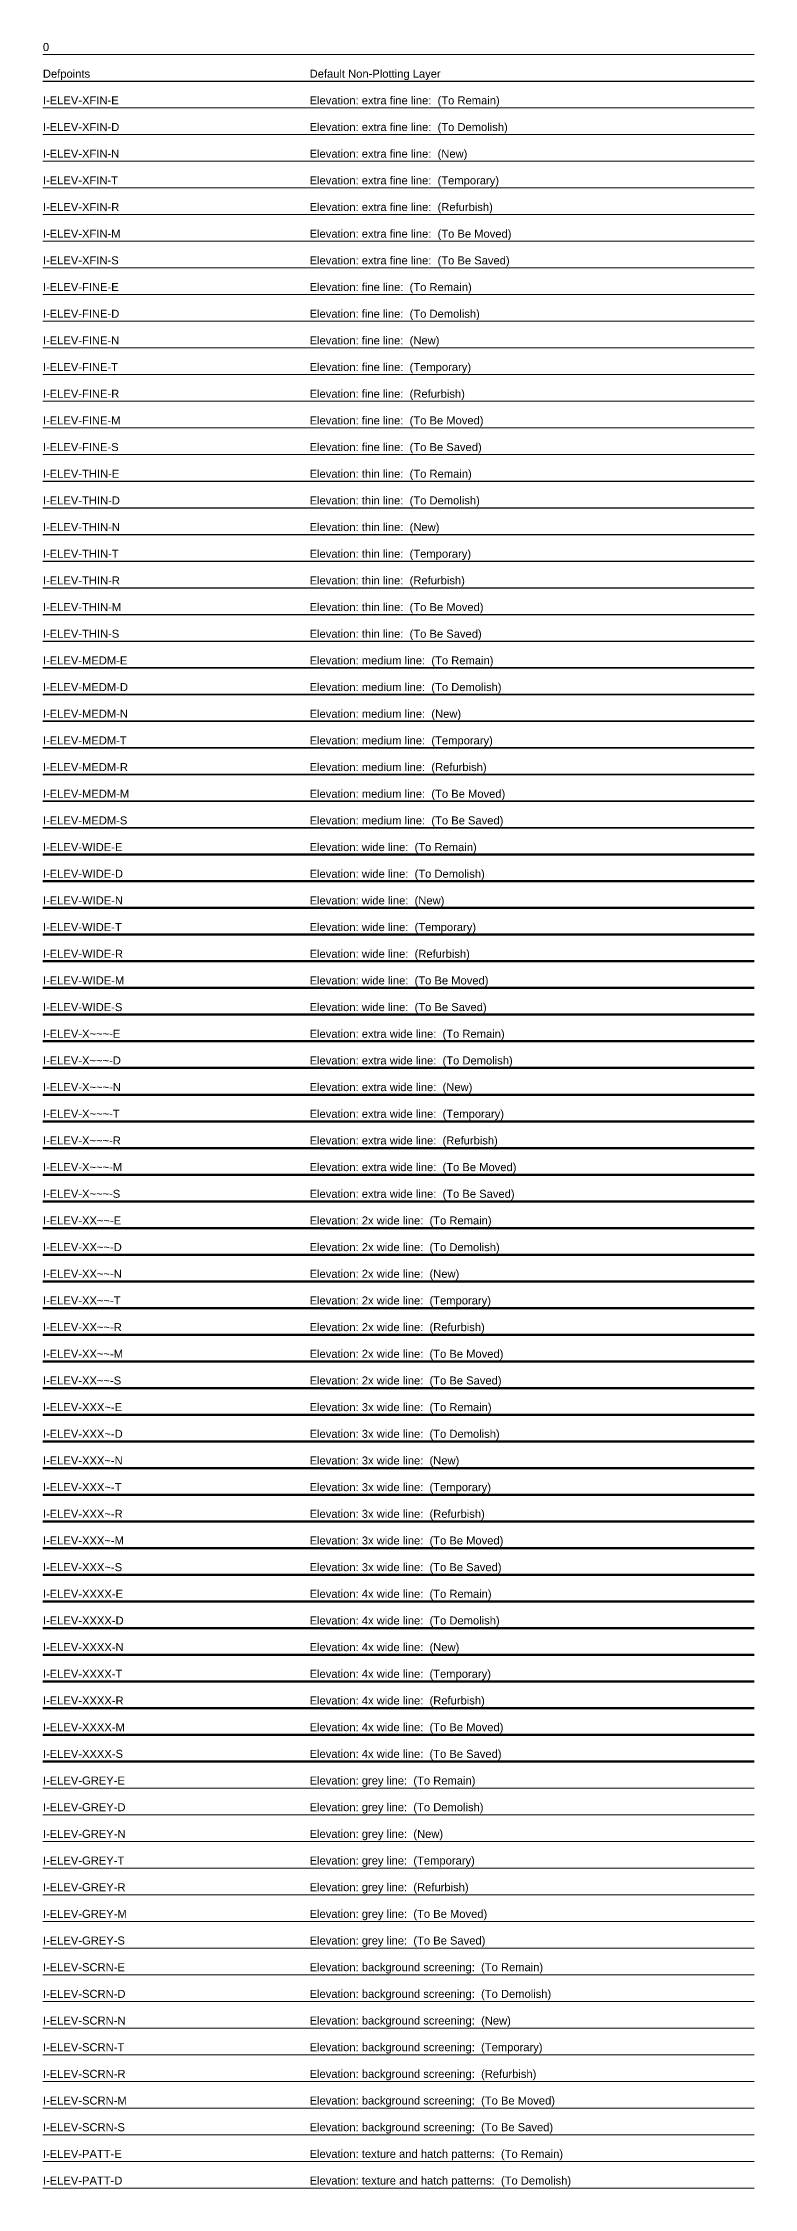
# Model space of a CAD drawing. Header units: millimetres. Extents: x 0 to 200, y -4838 to 3.
# Drawn here: x 0 to 200, y -600 to 3 of the extents above; entities that cross this region are included whole.
import ezdxf

# ---------------------------------------------------------------- set-up
doc = ezdxf.new("R2010")
doc.units = ezdxf.units.MM
doc.layers.get('Defpoints').update_dxf_attribs({"color": 140})
for name, color, linetype, lineweight in [('I-ELEV-FINE-D', 11, 'Continuous', 18), ('I-ELEV-FINE-E', 201, 'Continuous', 18), ('I-ELEV-FINE-M', 51, 'Continuous', 18), ('I-ELEV-FINE-N', 171, 'Continuous', 18), ('I-ELEV-FINE-R', 131, 'Continuous', 18), ('I-ELEV-FINE-S', 101, 'Continuous', 18), ('I-ELEV-FINE-T', 31, 'Continuous', 18), ('I-ELEV-GREY-D', 8, 'Continuous', 13), ('I-ELEV-GREY-E', 8, 'Continuous', 13), ('I-ELEV-GREY-M', 8, 'Continuous', 13), ('I-ELEV-GREY-N', 8, 'Continuous', 13), ('I-ELEV-GREY-R', 8, 'Continuous', 13), ('I-ELEV-GREY-S', 8, 'Continuous', 13), ('I-ELEV-GREY-T', 8, 'Continuous', 13), ('I-ELEV-MEDM-D', 13, 'Continuous', 35), ('I-ELEV-MEDM-E', 203, 'Continuous', 35), ('I-ELEV-MEDM-M', 53, 'Continuous', 35), ('I-ELEV-MEDM-N', 173, 'Continuous', 35), ('I-ELEV-MEDM-R', 133, 'Continuous', 35), ('I-ELEV-MEDM-S', 103, 'Continuous', 35), ('I-ELEV-MEDM-T', 33, 'Continuous', 35), ('I-ELEV-PATT-D', 19, 'Continuous', 13), ('I-ELEV-PATT-E', 209, 'Continuous', 13), ('I-ELEV-SCRN-D', 9, 'Continuous', 13), ('I-ELEV-SCRN-E', 9, 'Continuous', 13), ('I-ELEV-SCRN-M', 9, 'Continuous', 13), ('I-ELEV-SCRN-N', 9, 'Continuous', 13), ('I-ELEV-SCRN-R', 9, 'Continuous', 13), ('I-ELEV-SCRN-S', 9, 'Continuous', 13), ('I-ELEV-SCRN-T', 9, 'Continuous', 13), ('I-ELEV-THIN-D', 12, 'Continuous', 25), ('I-ELEV-THIN-E', 202, 'Continuous', 25), ('I-ELEV-THIN-M', 52, 'Continuous', 25), ('I-ELEV-THIN-N', 172, 'Continuous', 25), ('I-ELEV-THIN-R', 132, 'Continuous', 25), ('I-ELEV-THIN-S', 102, 'Continuous', 25), ('I-ELEV-THIN-T', 32, 'Continuous', 25), ('I-ELEV-WIDE-D', 14, 'Continuous', 50), ('I-ELEV-WIDE-E', 204, 'Continuous', 50), ('I-ELEV-WIDE-M', 54, 'Continuous', 50), ('I-ELEV-WIDE-N', 174, 'Continuous', 50), ('I-ELEV-WIDE-R', 134, 'Continuous', 50), ('I-ELEV-WIDE-S', 104, 'Continuous', 50), ('I-ELEV-WIDE-T', 34, 'Continuous', 50), ('I-ELEV-XFIN-D', 10, 'Continuous', 13), ('I-ELEV-XFIN-E', 200, 'Continuous', 13), ('I-ELEV-XFIN-M', 50, 'Continuous', 13), ('I-ELEV-XFIN-N', 170, 'Continuous', 13), ('I-ELEV-XFIN-R', 130, 'Continuous', 13), ('I-ELEV-XFIN-S', 100, 'Continuous', 13), ('I-ELEV-XFIN-T', 30, 'Continuous', 13), ('I-ELEV-XXXX-D', 18, 'Continuous', 200), ('I-ELEV-XXXX-E', 208, 'Continuous', 200), ('I-ELEV-XXXX-M', 58, 'Continuous', 200), ('I-ELEV-XXXX-N', 178, 'Continuous', 200), ('I-ELEV-XXXX-R', 138, 'Continuous', 200), ('I-ELEV-XXXX-S', 108, 'Continuous', 200), ('I-ELEV-XXXX-T', 38, 'Continuous', 200), ('I-ELEV-XXX~-D', 17, 'Continuous', 140), ('I-ELEV-XXX~-E', 207, 'Continuous', 140), ('I-ELEV-XXX~-M', 57, 'Continuous', 140), ('I-ELEV-XXX~-N', 177, 'Continuous', 140), ('I-ELEV-XXX~-R', 137, 'Continuous', 140), ('I-ELEV-XXX~-S', 107, 'Continuous', 140), ('I-ELEV-XXX~-T', 37, 'Continuous', 140), ('I-ELEV-XX~~-D', 16, 'Continuous', 100), ('I-ELEV-XX~~-E', 206, 'Continuous', 100), ('I-ELEV-XX~~-M', 56, 'Continuous', 100), ('I-ELEV-XX~~-N', 176, 'Continuous', 100), ('I-ELEV-XX~~-R', 136, 'Continuous', 100), ('I-ELEV-XX~~-S', 106, 'Continuous', 100), ('I-ELEV-XX~~-T', 36, 'Continuous', 100), ('I-ELEV-X~~~-D', 15, 'Continuous', 70), ('I-ELEV-X~~~-E', 205, 'Continuous', 70), ('I-ELEV-X~~~-M', 55, 'Continuous', 70), ('I-ELEV-X~~~-N', 175, 'Continuous', 70), ('I-ELEV-X~~~-R', 135, 'Continuous', 70), ('I-ELEV-X~~~-S', 105, 'Continuous', 70), ('I-ELEV-X~~~-T', 35, 'Continuous', 70)]:
    doc.layers.add(name, color=color, linetype=linetype, lineweight=lineweight)
doc.layers.add('I-PLAN-NPLT-S', color=140, linetype='Continuous', lineweight=18, plot=False)
doc.styles.get("Standard").update_dxf_attribs({"font": 'arial.ttf'})

# ---------------------------------------------------------------- blocks, each defined once
blk = doc.blocks.new('AecLayers_SingleLetter_Augmented_UpperPhasing_I_2D')
blk.add_line((0, 0), (200, 0))
at = {"layer": 'Defpoints'}
blk.add_line((0, -7.5), (200, -7.5), dxfattribs=at)
at = {"layer": 'I-ELEV-FINE-D'}
blk.add_line((0, -75), (200, -75), dxfattribs=at)
at = {"layer": 'I-ELEV-FINE-E'}
blk.add_line((0, -67.5), (200, -67.5), dxfattribs=at)
at = {"layer": 'I-ELEV-FINE-M'}
blk.add_line((0, -105), (200, -105), dxfattribs=at)
at = {"layer": 'I-ELEV-FINE-N'}
blk.add_line((0, -82.5), (200, -82.5), dxfattribs=at)
at = {"layer": 'I-ELEV-FINE-R'}
blk.add_line((0, -97.5), (200, -97.5), dxfattribs=at)
at = {"layer": 'I-ELEV-FINE-S'}
blk.add_line((0, -112.5), (200, -112.5), dxfattribs=at)
at = {"layer": 'I-ELEV-FINE-T'}
blk.add_line((0, -90), (200, -90), dxfattribs=at)
at = {"layer": 'I-ELEV-GREY-D'}
blk.add_line((0, -495), (200, -495), dxfattribs=at)
at = {"layer": 'I-ELEV-GREY-E'}
blk.add_line((0, -487.5), (200, -487.5), dxfattribs=at)
at = {"layer": 'I-ELEV-GREY-M'}
blk.add_line((0, -525), (200, -525), dxfattribs=at)
at = {"layer": 'I-ELEV-GREY-N'}
blk.add_line((0, -502.5), (200, -502.5), dxfattribs=at)
at = {"layer": 'I-ELEV-GREY-R'}
blk.add_line((0, -517.5), (200, -517.5), dxfattribs=at)
at = {"layer": 'I-ELEV-GREY-S'}
blk.add_line((0, -532.5), (200, -532.5), dxfattribs=at)
at = {"layer": 'I-ELEV-GREY-T'}
blk.add_line((0, -510), (200, -510), dxfattribs=at)
at = {"layer": 'I-ELEV-MEDM-D'}
blk.add_line((0, -180), (200, -180), dxfattribs=at)
at = {"layer": 'I-ELEV-MEDM-E'}
blk.add_line((0, -172.5), (200, -172.5), dxfattribs=at)
at = {"layer": 'I-ELEV-MEDM-M'}
blk.add_line((0, -210), (200, -210), dxfattribs=at)
at = {"layer": 'I-ELEV-MEDM-N'}
blk.add_line((0, -187.5), (200, -187.5), dxfattribs=at)
at = {"layer": 'I-ELEV-MEDM-R'}
blk.add_line((0, -202.5), (200, -202.5), dxfattribs=at)
at = {"layer": 'I-ELEV-MEDM-S'}
blk.add_line((0, -217.5), (200, -217.5), dxfattribs=at)
at = {"layer": 'I-ELEV-MEDM-T'}
blk.add_line((0, -195), (200, -195), dxfattribs=at)
at = {"layer": 'I-ELEV-PATT-D'}
blk.add_line((0, -600), (200, -600), dxfattribs=at)
at = {"layer": 'I-ELEV-PATT-E'}
blk.add_line((0, -592.5), (200, -592.5), dxfattribs=at)
at = {"layer": 'I-ELEV-SCRN-D'}
blk.add_line((0, -547.5), (200, -547.5), dxfattribs=at)
at = {"layer": 'I-ELEV-SCRN-E'}
blk.add_line((0, -540), (200, -540), dxfattribs=at)
at = {"layer": 'I-ELEV-SCRN-M'}
blk.add_line((0, -577.5), (200, -577.5), dxfattribs=at)
at = {"layer": 'I-ELEV-SCRN-N'}
blk.add_line((0, -555), (200, -555), dxfattribs=at)
at = {"layer": 'I-ELEV-SCRN-R'}
blk.add_line((0, -570), (200, -570), dxfattribs=at)
at = {"layer": 'I-ELEV-SCRN-S'}
blk.add_line((0, -585), (200, -585), dxfattribs=at)
at = {"layer": 'I-ELEV-SCRN-T'}
blk.add_line((0, -562.5), (200, -562.5), dxfattribs=at)
at = {"layer": 'I-ELEV-THIN-D'}
blk.add_line((0, -127.5), (200, -127.5), dxfattribs=at)
at = {"layer": 'I-ELEV-THIN-E'}
blk.add_line((0, -120), (200, -120), dxfattribs=at)
at = {"layer": 'I-ELEV-THIN-M'}
blk.add_line((0, -157.5), (200, -157.5), dxfattribs=at)
at = {"layer": 'I-ELEV-THIN-N'}
blk.add_line((0, -135), (200, -135), dxfattribs=at)
at = {"layer": 'I-ELEV-THIN-R'}
blk.add_line((0, -150), (200, -150), dxfattribs=at)
at = {"layer": 'I-ELEV-THIN-S'}
blk.add_line((0, -165), (200, -165), dxfattribs=at)
at = {"layer": 'I-ELEV-THIN-T'}
blk.add_line((0, -142.5), (200, -142.5), dxfattribs=at)
at = {"layer": 'I-ELEV-WIDE-D'}
blk.add_line((0, -232.5), (200, -232.5), dxfattribs=at)
at = {"layer": 'I-ELEV-WIDE-E'}
blk.add_line((0, -225), (200, -225), dxfattribs=at)
at = {"layer": 'I-ELEV-WIDE-M'}
blk.add_line((0, -262.5), (200, -262.5), dxfattribs=at)
at = {"layer": 'I-ELEV-WIDE-N'}
blk.add_line((0, -240), (200, -240), dxfattribs=at)
at = {"layer": 'I-ELEV-WIDE-R'}
blk.add_line((0, -255), (200, -255), dxfattribs=at)
at = {"layer": 'I-ELEV-WIDE-S'}
blk.add_line((0, -270), (200, -270), dxfattribs=at)
at = {"layer": 'I-ELEV-WIDE-T'}
blk.add_line((0, -247.5), (200, -247.5), dxfattribs=at)
at = {"layer": 'I-ELEV-XFIN-D'}
blk.add_line((0, -22.5), (200, -22.5), dxfattribs=at)
at = {"layer": 'I-ELEV-XFIN-E'}
blk.add_line((0, -15), (200, -15), dxfattribs=at)
at = {"layer": 'I-ELEV-XFIN-M'}
blk.add_line((0, -52.5), (200, -52.5), dxfattribs=at)
at = {"layer": 'I-ELEV-XFIN-N'}
blk.add_line((0, -30), (200, -30), dxfattribs=at)
at = {"layer": 'I-ELEV-XFIN-R'}
blk.add_line((0, -45), (200, -45), dxfattribs=at)
at = {"layer": 'I-ELEV-XFIN-S'}
blk.add_line((0, -60), (200, -60), dxfattribs=at)
at = {"layer": 'I-ELEV-XFIN-T'}
blk.add_line((0, -37.5), (200, -37.5), dxfattribs=at)
at = {"layer": 'I-ELEV-XXXX-D'}
blk.add_line((0, -442.5), (200, -442.5), dxfattribs=at)
at = {"layer": 'I-ELEV-XXXX-E'}
blk.add_line((0, -435), (200, -435), dxfattribs=at)
at = {"layer": 'I-ELEV-XXXX-M'}
blk.add_line((0, -472.5), (200, -472.5), dxfattribs=at)
at = {"layer": 'I-ELEV-XXXX-N'}
blk.add_line((0, -450), (200, -450), dxfattribs=at)
at = {"layer": 'I-ELEV-XXXX-R'}
blk.add_line((0, -465), (200, -465), dxfattribs=at)
at = {"layer": 'I-ELEV-XXXX-S'}
blk.add_line((0, -480), (200, -480), dxfattribs=at)
at = {"layer": 'I-ELEV-XXXX-T'}
blk.add_line((0, -457.5), (200, -457.5), dxfattribs=at)
at = {"layer": 'I-ELEV-XXX~-D'}
blk.add_line((0, -390), (200, -390), dxfattribs=at)
at = {"layer": 'I-ELEV-XXX~-E'}
blk.add_line((0, -382.5), (200, -382.5), dxfattribs=at)
at = {"layer": 'I-ELEV-XXX~-M'}
blk.add_line((0, -420), (200, -420), dxfattribs=at)
at = {"layer": 'I-ELEV-XXX~-N'}
blk.add_line((0, -397.5), (200, -397.5), dxfattribs=at)
at = {"layer": 'I-ELEV-XXX~-R'}
blk.add_line((0, -412.5), (200, -412.5), dxfattribs=at)
at = {"layer": 'I-ELEV-XXX~-S'}
blk.add_line((0, -427.5), (200, -427.5), dxfattribs=at)
at = {"layer": 'I-ELEV-XXX~-T'}
blk.add_line((0, -405), (200, -405), dxfattribs=at)
at = {"layer": 'I-ELEV-XX~~-D'}
blk.add_line((0, -337.5), (200, -337.5), dxfattribs=at)
at = {"layer": 'I-ELEV-XX~~-E'}
blk.add_line((0, -330), (200, -330), dxfattribs=at)
at = {"layer": 'I-ELEV-XX~~-M'}
blk.add_line((0, -367.5), (200, -367.5), dxfattribs=at)
at = {"layer": 'I-ELEV-XX~~-N'}
blk.add_line((0, -345), (200, -345), dxfattribs=at)
at = {"layer": 'I-ELEV-XX~~-R'}
blk.add_line((0, -360), (200, -360), dxfattribs=at)
at = {"layer": 'I-ELEV-XX~~-S'}
blk.add_line((0, -375), (200, -375), dxfattribs=at)
at = {"layer": 'I-ELEV-XX~~-T'}
blk.add_line((0, -352.5), (200, -352.5), dxfattribs=at)
at = {"layer": 'I-ELEV-X~~~-D'}
blk.add_line((0, -285), (200, -285), dxfattribs=at)
at = {"layer": 'I-ELEV-X~~~-E'}
blk.add_line((0, -277.5), (200, -277.5), dxfattribs=at)
at = {"layer": 'I-ELEV-X~~~-M'}
blk.add_line((0, -315), (200, -315), dxfattribs=at)
at = {"layer": 'I-ELEV-X~~~-N'}
blk.add_line((0, -292.5), (200, -292.5), dxfattribs=at)
at = {"layer": 'I-ELEV-X~~~-R'}
blk.add_line((0, -307.5), (200, -307.5), dxfattribs=at)
at = {"layer": 'I-ELEV-X~~~-S'}
blk.add_line((0, -322.5), (200, -322.5), dxfattribs=at)
at = {"layer": 'I-ELEV-X~~~-T'}
blk.add_line((0, -300), (200, -300), dxfattribs=at)
blk.add_text('0', height=2.25).set_placement((0, 1))
at = {"layer": 'Defpoints'}
for s, p in [('Defpoints', (0, -6.5)), ('Default Non-Plotting Layer', (75, -6.5))]:
    blk.add_text(s, height=2.25, dxfattribs=at).set_placement(p)
at = {"layer": 'I-ELEV-FINE-D'}
for s, p in [('I-ELEV-FINE-D', (0, -74)), ('Elevation: fine line:  (To Demolish)', (75, -74))]:
    blk.add_text(s, height=2.25, dxfattribs=at).set_placement(p)
at = {"layer": 'I-ELEV-FINE-E'}
for s, p in [('I-ELEV-FINE-E', (0, -66.5)), ('Elevation: fine line:  (To Remain)', (75, -66.5))]:
    blk.add_text(s, height=2.25, dxfattribs=at).set_placement(p)
at = {"layer": 'I-ELEV-FINE-M'}
for s, p in [('I-ELEV-FINE-M', (0, -104)), ('Elevation: fine line:  (To Be Moved)', (75, -104))]:
    blk.add_text(s, height=2.25, dxfattribs=at).set_placement(p)
at = {"layer": 'I-ELEV-FINE-N'}
for s, p in [('I-ELEV-FINE-N', (0, -81.5)), ('Elevation: fine line:  (New)', (75, -81.5))]:
    blk.add_text(s, height=2.25, dxfattribs=at).set_placement(p)
at = {"layer": 'I-ELEV-FINE-R'}
for s, p in [('I-ELEV-FINE-R', (0, -96.5)), ('Elevation: fine line:  (Refurbish)', (75, -96.5))]:
    blk.add_text(s, height=2.25, dxfattribs=at).set_placement(p)
at = {"layer": 'I-ELEV-FINE-S'}
for s, p in [('I-ELEV-FINE-S', (0, -111.5)), ('Elevation: fine line:  (To Be Saved)', (75, -111.5))]:
    blk.add_text(s, height=2.25, dxfattribs=at).set_placement(p)
at = {"layer": 'I-ELEV-FINE-T'}
for s, p in [('I-ELEV-FINE-T', (0, -89)), ('Elevation: fine line:  (Temporary)', (75, -89))]:
    blk.add_text(s, height=2.25, dxfattribs=at).set_placement(p)
at = {"layer": 'I-ELEV-GREY-D'}
for s, p in [('I-ELEV-GREY-D', (0, -494)), ('Elevation: grey line:  (To Demolish)', (75, -494))]:
    blk.add_text(s, height=2.25, dxfattribs=at).set_placement(p)
at = {"layer": 'I-ELEV-GREY-E'}
for s, p in [('I-ELEV-GREY-E', (0, -486.5)), ('Elevation: grey line:  (To Remain)', (75, -486.5))]:
    blk.add_text(s, height=2.25, dxfattribs=at).set_placement(p)
at = {"layer": 'I-ELEV-GREY-M'}
for s, p in [('I-ELEV-GREY-M', (0, -524)), ('Elevation: grey line:  (To Be Moved)', (75, -524))]:
    blk.add_text(s, height=2.25, dxfattribs=at).set_placement(p)
at = {"layer": 'I-ELEV-GREY-N'}
for s, p in [('I-ELEV-GREY-N', (0, -501.5)), ('Elevation: grey line:  (New)', (75, -501.5))]:
    blk.add_text(s, height=2.25, dxfattribs=at).set_placement(p)
at = {"layer": 'I-ELEV-GREY-R'}
for s, p in [('I-ELEV-GREY-R', (0, -516.5)), ('Elevation: grey line:  (Refurbish)', (75, -516.5))]:
    blk.add_text(s, height=2.25, dxfattribs=at).set_placement(p)
at = {"layer": 'I-ELEV-GREY-S'}
for s, p in [('I-ELEV-GREY-S', (0, -531.5)), ('Elevation: grey line:  (To Be Saved)', (75, -531.5))]:
    blk.add_text(s, height=2.25, dxfattribs=at).set_placement(p)
at = {"layer": 'I-ELEV-GREY-T'}
for s, p in [('I-ELEV-GREY-T', (0, -509)), ('Elevation: grey line:  (Temporary)', (75, -509))]:
    blk.add_text(s, height=2.25, dxfattribs=at).set_placement(p)
at = {"layer": 'I-ELEV-MEDM-D'}
for s, p in [('I-ELEV-MEDM-D', (0, -179)), ('Elevation: medium line:  (To Demolish)', (75, -179))]:
    blk.add_text(s, height=2.25, dxfattribs=at).set_placement(p)
at = {"layer": 'I-ELEV-MEDM-E'}
for s, p in [('I-ELEV-MEDM-E', (0, -171.5)), ('Elevation: medium line:  (To Remain)', (75, -171.5))]:
    blk.add_text(s, height=2.25, dxfattribs=at).set_placement(p)
at = {"layer": 'I-ELEV-MEDM-M'}
for s, p in [('I-ELEV-MEDM-M', (0, -209)), ('Elevation: medium line:  (To Be Moved)', (75, -209))]:
    blk.add_text(s, height=2.25, dxfattribs=at).set_placement(p)
at = {"layer": 'I-ELEV-MEDM-N'}
for s, p in [('I-ELEV-MEDM-N', (0, -186.5)), ('Elevation: medium line:  (New)', (75, -186.5))]:
    blk.add_text(s, height=2.25, dxfattribs=at).set_placement(p)
at = {"layer": 'I-ELEV-MEDM-R'}
for s, p in [('I-ELEV-MEDM-R', (0, -201.5)), ('Elevation: medium line:  (Refurbish)', (75, -201.5))]:
    blk.add_text(s, height=2.25, dxfattribs=at).set_placement(p)
at = {"layer": 'I-ELEV-MEDM-S'}
for s, p in [('I-ELEV-MEDM-S', (0, -216.5)), ('Elevation: medium line:  (To Be Saved)', (75, -216.5))]:
    blk.add_text(s, height=2.25, dxfattribs=at).set_placement(p)
at = {"layer": 'I-ELEV-MEDM-T'}
for s, p in [('I-ELEV-MEDM-T', (0, -194)), ('Elevation: medium line:  (Temporary)', (75, -194))]:
    blk.add_text(s, height=2.25, dxfattribs=at).set_placement(p)
at = {"layer": 'I-ELEV-PATT-D'}
for s, p in [('I-ELEV-PATT-D', (0, -599)), ('Elevation: texture and hatch patterns:  (To Demolish)', (75, -599))]:
    blk.add_text(s, height=2.25, dxfattribs=at).set_placement(p)
at = {"layer": 'I-ELEV-PATT-E'}
for s, p in [('I-ELEV-PATT-E', (0, -591.5)), ('Elevation: texture and hatch patterns:  (To Remain)', (75, -591.5))]:
    blk.add_text(s, height=2.25, dxfattribs=at).set_placement(p)
at = {"layer": 'I-ELEV-SCRN-D'}
for s, p in [('I-ELEV-SCRN-D', (0, -546.5)), ('Elevation: background screening:  (To Demolish)', (75, -546.5))]:
    blk.add_text(s, height=2.25, dxfattribs=at).set_placement(p)
at = {"layer": 'I-ELEV-SCRN-E'}
for s, p in [('I-ELEV-SCRN-E', (0, -539)), ('Elevation: background screening:  (To Remain)', (75, -539))]:
    blk.add_text(s, height=2.25, dxfattribs=at).set_placement(p)
at = {"layer": 'I-ELEV-SCRN-M'}
for s, p in [('I-ELEV-SCRN-M', (0, -576.5)), ('Elevation: background screening:  (To Be Moved)', (75, -576.5))]:
    blk.add_text(s, height=2.25, dxfattribs=at).set_placement(p)
at = {"layer": 'I-ELEV-SCRN-N'}
for s, p in [('I-ELEV-SCRN-N', (0, -554)), ('Elevation: background screening:  (New)', (75, -554))]:
    blk.add_text(s, height=2.25, dxfattribs=at).set_placement(p)
at = {"layer": 'I-ELEV-SCRN-R'}
for s, p in [('I-ELEV-SCRN-R', (0, -569)), ('Elevation: background screening:  (Refurbish)', (75, -569))]:
    blk.add_text(s, height=2.25, dxfattribs=at).set_placement(p)
at = {"layer": 'I-ELEV-SCRN-S'}
for s, p in [('I-ELEV-SCRN-S', (0, -584)), ('Elevation: background screening:  (To Be Saved)', (75, -584))]:
    blk.add_text(s, height=2.25, dxfattribs=at).set_placement(p)
at = {"layer": 'I-ELEV-SCRN-T'}
for s, p in [('I-ELEV-SCRN-T', (0, -561.5)), ('Elevation: background screening:  (Temporary)', (75, -561.5))]:
    blk.add_text(s, height=2.25, dxfattribs=at).set_placement(p)
at = {"layer": 'I-ELEV-THIN-D'}
for s, p in [('I-ELEV-THIN-D', (0, -126.5)), ('Elevation: thin line:  (To Demolish)', (75, -126.5))]:
    blk.add_text(s, height=2.25, dxfattribs=at).set_placement(p)
at = {"layer": 'I-ELEV-THIN-E'}
for s, p in [('I-ELEV-THIN-E', (0, -119)), ('Elevation: thin line:  (To Remain)', (75, -119))]:
    blk.add_text(s, height=2.25, dxfattribs=at).set_placement(p)
at = {"layer": 'I-ELEV-THIN-M'}
for s, p in [('I-ELEV-THIN-M', (0, -156.5)), ('Elevation: thin line:  (To Be Moved)', (75, -156.5))]:
    blk.add_text(s, height=2.25, dxfattribs=at).set_placement(p)
at = {"layer": 'I-ELEV-THIN-N'}
for s, p in [('I-ELEV-THIN-N', (0, -134)), ('Elevation: thin line:  (New)', (75, -134))]:
    blk.add_text(s, height=2.25, dxfattribs=at).set_placement(p)
at = {"layer": 'I-ELEV-THIN-R'}
for s, p in [('I-ELEV-THIN-R', (0, -149)), ('Elevation: thin line:  (Refurbish)', (75, -149))]:
    blk.add_text(s, height=2.25, dxfattribs=at).set_placement(p)
at = {"layer": 'I-ELEV-THIN-S'}
for s, p in [('I-ELEV-THIN-S', (0, -164)), ('Elevation: thin line:  (To Be Saved)', (75, -164))]:
    blk.add_text(s, height=2.25, dxfattribs=at).set_placement(p)
at = {"layer": 'I-ELEV-THIN-T'}
for s, p in [('I-ELEV-THIN-T', (0, -141.5)), ('Elevation: thin line:  (Temporary)', (75, -141.5))]:
    blk.add_text(s, height=2.25, dxfattribs=at).set_placement(p)
at = {"layer": 'I-ELEV-WIDE-D'}
for s, p in [('Elevation: wide line:  (To Demolish)', (75, -231.5)), ('I-ELEV-WIDE-D', (0, -231.5))]:
    blk.add_text(s, height=2.25, dxfattribs=at).set_placement(p)
at = {"layer": 'I-ELEV-WIDE-E'}
for s, p in [('I-ELEV-WIDE-E', (0, -224)), ('Elevation: wide line:  (To Remain)', (75, -224))]:
    blk.add_text(s, height=2.25, dxfattribs=at).set_placement(p)
at = {"layer": 'I-ELEV-WIDE-M'}
for s, p in [('I-ELEV-WIDE-M', (0, -261.5)), ('Elevation: wide line:  (To Be Moved)', (75, -261.5))]:
    blk.add_text(s, height=2.25, dxfattribs=at).set_placement(p)
at = {"layer": 'I-ELEV-WIDE-N'}
for s, p in [('I-ELEV-WIDE-N', (0, -239)), ('Elevation: wide line:  (New)', (75, -239))]:
    blk.add_text(s, height=2.25, dxfattribs=at).set_placement(p)
at = {"layer": 'I-ELEV-WIDE-R'}
for s, p in [('I-ELEV-WIDE-R', (0, -254)), ('Elevation: wide line:  (Refurbish)', (75, -254))]:
    blk.add_text(s, height=2.25, dxfattribs=at).set_placement(p)
at = {"layer": 'I-ELEV-WIDE-S'}
for s, p in [('I-ELEV-WIDE-S', (0, -269)), ('Elevation: wide line:  (To Be Saved)', (75, -269))]:
    blk.add_text(s, height=2.25, dxfattribs=at).set_placement(p)
at = {"layer": 'I-ELEV-WIDE-T'}
for s, p in [('I-ELEV-WIDE-T', (0, -246.5)), ('Elevation: wide line:  (Temporary)', (75, -246.5))]:
    blk.add_text(s, height=2.25, dxfattribs=at).set_placement(p)
at = {"layer": 'I-ELEV-XFIN-D'}
for s, p in [('I-ELEV-XFIN-D', (0, -21.5)), ('Elevation: extra fine line:  (To Demolish)', (75, -21.5))]:
    blk.add_text(s, height=2.25, dxfattribs=at).set_placement(p)
at = {"layer": 'I-ELEV-XFIN-E'}
for s, p in [('I-ELEV-XFIN-E', (0, -14)), ('Elevation: extra fine line:  (To Remain)', (75, -14))]:
    blk.add_text(s, height=2.25, dxfattribs=at).set_placement(p)
at = {"layer": 'I-ELEV-XFIN-M'}
for s, p in [('I-ELEV-XFIN-M', (0, -51.5)), ('Elevation: extra fine line:  (To Be Moved)', (75, -51.5))]:
    blk.add_text(s, height=2.25, dxfattribs=at).set_placement(p)
at = {"layer": 'I-ELEV-XFIN-N'}
for s, p in [('I-ELEV-XFIN-N', (0, -29)), ('Elevation: extra fine line:  (New)', (75, -29))]:
    blk.add_text(s, height=2.25, dxfattribs=at).set_placement(p)
at = {"layer": 'I-ELEV-XFIN-R'}
for s, p in [('I-ELEV-XFIN-R', (0, -44)), ('Elevation: extra fine line:  (Refurbish)', (75, -44))]:
    blk.add_text(s, height=2.25, dxfattribs=at).set_placement(p)
at = {"layer": 'I-ELEV-XFIN-S'}
for s, p in [('I-ELEV-XFIN-S', (0, -59)), ('Elevation: extra fine line:  (To Be Saved)', (75, -59))]:
    blk.add_text(s, height=2.25, dxfattribs=at).set_placement(p)
at = {"layer": 'I-ELEV-XFIN-T'}
for s, p in [('I-ELEV-XFIN-T', (0, -36.5)), ('Elevation: extra fine line:  (Temporary)', (75, -36.5))]:
    blk.add_text(s, height=2.25, dxfattribs=at).set_placement(p)
at = {"layer": 'I-ELEV-XXXX-D'}
for s, p in [('I-ELEV-XXXX-D', (0, -441.5)), ('Elevation: 4x wide line:  (To Demolish)', (75, -441.5))]:
    blk.add_text(s, height=2.25, dxfattribs=at).set_placement(p)
at = {"layer": 'I-ELEV-XXXX-E'}
for s, p in [('I-ELEV-XXXX-E', (0, -434)), ('Elevation: 4x wide line:  (To Remain)', (75, -434))]:
    blk.add_text(s, height=2.25, dxfattribs=at).set_placement(p)
at = {"layer": 'I-ELEV-XXXX-M'}
for s, p in [('I-ELEV-XXXX-M', (0, -471.5)), ('Elevation: 4x wide line:  (To Be Moved)', (75, -471.5))]:
    blk.add_text(s, height=2.25, dxfattribs=at).set_placement(p)
at = {"layer": 'I-ELEV-XXXX-N'}
for s, p in [('I-ELEV-XXXX-N', (0, -449)), ('Elevation: 4x wide line:  (New)', (75, -449))]:
    blk.add_text(s, height=2.25, dxfattribs=at).set_placement(p)
at = {"layer": 'I-ELEV-XXXX-R'}
for s, p in [('I-ELEV-XXXX-R', (0, -464)), ('Elevation: 4x wide line:  (Refurbish)', (75, -464))]:
    blk.add_text(s, height=2.25, dxfattribs=at).set_placement(p)
at = {"layer": 'I-ELEV-XXXX-S'}
for s, p in [('I-ELEV-XXXX-S', (0, -479)), ('Elevation: 4x wide line:  (To Be Saved)', (75, -479))]:
    blk.add_text(s, height=2.25, dxfattribs=at).set_placement(p)
at = {"layer": 'I-ELEV-XXXX-T'}
for s, p in [('I-ELEV-XXXX-T', (0, -456.5)), ('Elevation: 4x wide line:  (Temporary)', (75, -456.5))]:
    blk.add_text(s, height=2.25, dxfattribs=at).set_placement(p)
at = {"layer": 'I-ELEV-XXX~-D'}
for s, p in [('I-ELEV-XXX~-D', (0, -389)), ('Elevation: 3x wide line:  (To Demolish)', (75, -389))]:
    blk.add_text(s, height=2.25, dxfattribs=at).set_placement(p)
at = {"layer": 'I-ELEV-XXX~-E'}
for s, p in [('I-ELEV-XXX~-E', (0, -381.5)), ('Elevation: 3x wide line:  (To Remain)', (75, -381.5))]:
    blk.add_text(s, height=2.25, dxfattribs=at).set_placement(p)
at = {"layer": 'I-ELEV-XXX~-M'}
for s, p in [('I-ELEV-XXX~-M', (0, -419)), ('Elevation: 3x wide line:  (To Be Moved)', (75, -419))]:
    blk.add_text(s, height=2.25, dxfattribs=at).set_placement(p)
at = {"layer": 'I-ELEV-XXX~-N'}
for s, p in [('I-ELEV-XXX~-N', (0, -396.5)), ('Elevation: 3x wide line:  (New)', (75, -396.5))]:
    blk.add_text(s, height=2.25, dxfattribs=at).set_placement(p)
at = {"layer": 'I-ELEV-XXX~-R'}
for s, p in [('I-ELEV-XXX~-R', (0, -411.5)), ('Elevation: 3x wide line:  (Refurbish)', (75, -411.5))]:
    blk.add_text(s, height=2.25, dxfattribs=at).set_placement(p)
at = {"layer": 'I-ELEV-XXX~-S'}
for s, p in [('I-ELEV-XXX~-S', (0, -426.5)), ('Elevation: 3x wide line:  (To Be Saved)', (75, -426.5))]:
    blk.add_text(s, height=2.25, dxfattribs=at).set_placement(p)
at = {"layer": 'I-ELEV-XXX~-T'}
for s, p in [('I-ELEV-XXX~-T', (0, -404)), ('Elevation: 3x wide line:  (Temporary)', (75, -404))]:
    blk.add_text(s, height=2.25, dxfattribs=at).set_placement(p)
at = {"layer": 'I-ELEV-XX~~-D'}
for s, p in [('I-ELEV-XX~~-D', (0, -336.5)), ('Elevation: 2x wide line:  (To Demolish)', (75, -336.5))]:
    blk.add_text(s, height=2.25, dxfattribs=at).set_placement(p)
at = {"layer": 'I-ELEV-XX~~-E'}
for s, p in [('I-ELEV-XX~~-E', (0, -329)), ('Elevation: 2x wide line:  (To Remain)', (75, -329))]:
    blk.add_text(s, height=2.25, dxfattribs=at).set_placement(p)
at = {"layer": 'I-ELEV-XX~~-M'}
for s, p in [('I-ELEV-XX~~-M', (0, -366.5)), ('Elevation: 2x wide line:  (To Be Moved)', (75, -366.5))]:
    blk.add_text(s, height=2.25, dxfattribs=at).set_placement(p)
at = {"layer": 'I-ELEV-XX~~-N'}
for s, p in [('I-ELEV-XX~~-N', (0, -344)), ('Elevation: 2x wide line:  (New)', (75, -344))]:
    blk.add_text(s, height=2.25, dxfattribs=at).set_placement(p)
at = {"layer": 'I-ELEV-XX~~-R'}
for s, p in [('I-ELEV-XX~~-R', (0, -359)), ('Elevation: 2x wide line:  (Refurbish)', (75, -359))]:
    blk.add_text(s, height=2.25, dxfattribs=at).set_placement(p)
at = {"layer": 'I-ELEV-XX~~-S'}
for s, p in [('I-ELEV-XX~~-S', (0, -374)), ('Elevation: 2x wide line:  (To Be Saved)', (75, -374))]:
    blk.add_text(s, height=2.25, dxfattribs=at).set_placement(p)
at = {"layer": 'I-ELEV-XX~~-T'}
for s, p in [('I-ELEV-XX~~-T', (0, -351.5)), ('Elevation: 2x wide line:  (Temporary)', (75, -351.5))]:
    blk.add_text(s, height=2.25, dxfattribs=at).set_placement(p)
at = {"layer": 'I-ELEV-X~~~-D'}
for s, p in [('I-ELEV-X~~~-D', (0, -284)), ('Elevation: extra wide line:  (To Demolish)', (75, -284))]:
    blk.add_text(s, height=2.25, dxfattribs=at).set_placement(p)
at = {"layer": 'I-ELEV-X~~~-E'}
for s, p in [('I-ELEV-X~~~-E', (0, -276.5)), ('Elevation: extra wide line:  (To Remain)', (75, -276.5))]:
    blk.add_text(s, height=2.25, dxfattribs=at).set_placement(p)
at = {"layer": 'I-ELEV-X~~~-M'}
for s, p in [('I-ELEV-X~~~-M', (0, -314)), ('Elevation: extra wide line:  (To Be Moved)', (75, -314))]:
    blk.add_text(s, height=2.25, dxfattribs=at).set_placement(p)
at = {"layer": 'I-ELEV-X~~~-N'}
for s, p in [('I-ELEV-X~~~-N', (0, -291.5)), ('Elevation: extra wide line:  (New)', (75, -291.5))]:
    blk.add_text(s, height=2.25, dxfattribs=at).set_placement(p)
at = {"layer": 'I-ELEV-X~~~-R'}
for s, p in [('I-ELEV-X~~~-R', (0, -306.5)), ('Elevation: extra wide line:  (Refurbish)', (75, -306.5))]:
    blk.add_text(s, height=2.25, dxfattribs=at).set_placement(p)
at = {"layer": 'I-ELEV-X~~~-S'}
for s, p in [('I-ELEV-X~~~-S', (0, -321.5)), ('Elevation: extra wide line:  (To Be Saved)', (75, -321.5))]:
    blk.add_text(s, height=2.25, dxfattribs=at).set_placement(p)
at = {"layer": 'I-ELEV-X~~~-T'}
for s, p in [('I-ELEV-X~~~-T', (0, -299)), ('Elevation: extra wide line:  (Temporary)', (75, -299))]:
    blk.add_text(s, height=2.25, dxfattribs=at).set_placement(p)

msp = doc.modelspace()

# ---------------------------------------------------------------- block references
at = {"layer": 'I-PLAN-NPLT-S'}
msp.add_blockref('AecLayers_SingleLetter_Augmented_UpperPhasing_I_2D', (0, 0), dxfattribs=at)

doc.saveas('drawing.dxf')
